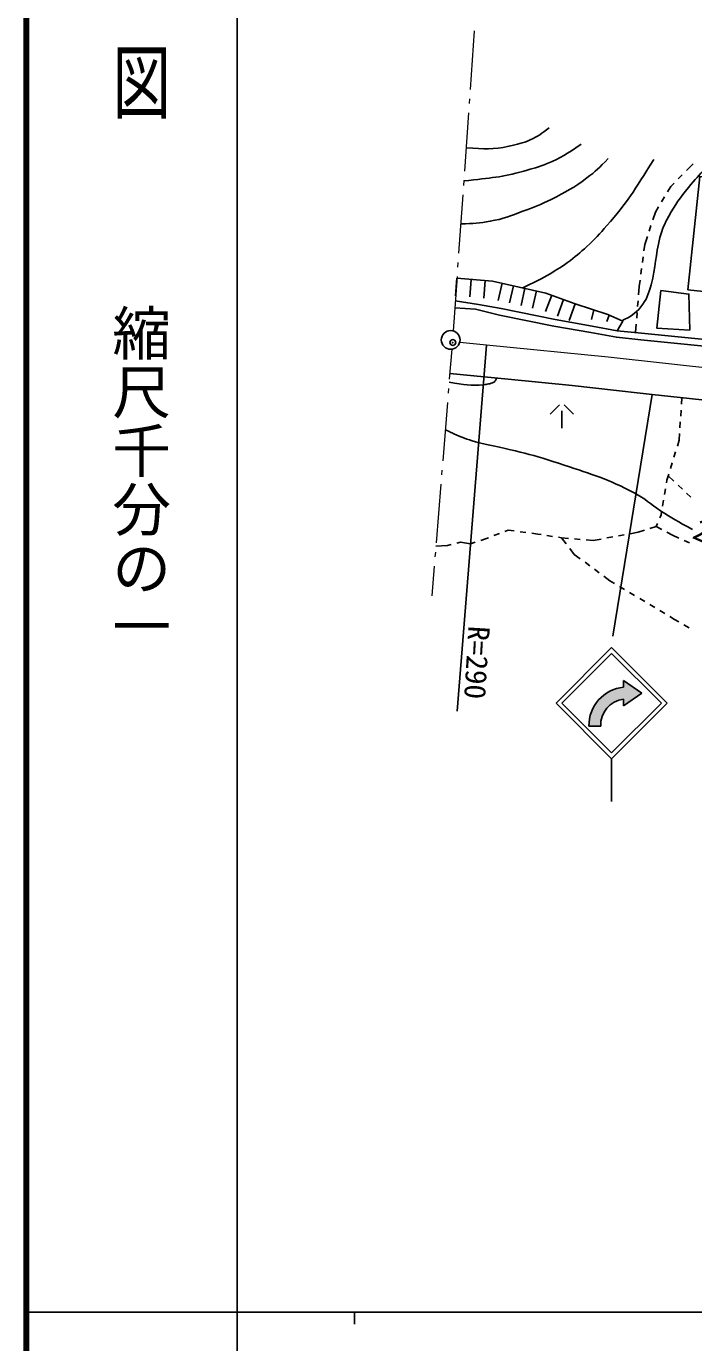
# Model space of a CAD drawing. Units: millimetres, scale not verified. Extents: x 40000 to 680000, y 20000 to 380000.
# Drawn here: x 40000 to 96958, y 202409 to 314663 of the extents above; entities that cross this region are included whole.
import ezdxf
from ezdxf.enums import TextEntityAlignment as Align

# ---------------------------------------------------------------- set-up
doc = ezdxf.new("R2010")
doc.units = ezdxf.units.MM
doc.header["$LTSCALE"] = 1000
doc.header["$PDMODE"] = 32
doc.header["$PDSIZE"] = 500
doc.linetypes.add('CHAIN', pattern=[18.5, 12, -1.5, 3.5, -1.5])
for name, color, linetype, lineweight in [('M-BGD', 7, 'Continuous', 25), ('M-BMK', 2, 'CHAIN', 13), ('M-BMK-HTXT', 7, 'Continuous', 13), ('M-BMK-SRVR', 3, 'Continuous', 25), ('M-STR-STRC', 7, 'Continuous', 25), ('M-TTL', 2, 'Continuous', 140), ('M-TTL-BAND', 7, 'Continuous', 25)]:
    doc.layers.add(name, color=color, linetype=linetype, lineweight=lineweight)
doc.layers.add('M-OTRS', color=6, linetype='Continuous')
doc.styles.add('@ＭＳ ゴシック', font='')
doc.styles.add('ＭＳ ゴシック', font='')
doc.styles.get('@ＭＳ ゴシック').set_extended_font_data('@MS Gothic')
doc.styles.get('ＭＳ ゴシック').set_extended_font_data('MS Gothic')

msp = doc.modelspace()

# ---------------------------------------------------------------- hatches: boundary and pattern name
at = {"layer": 'M-STR-STRC'}
msp.add_hatch(color=256, dxfattribs=at).paths.add_polyline_path([(88018, 254987, -0.39588), (90975, 258298), (90975, 258881), (92538, 257795), (90975, 256709), (90975, 257292, 0.38773), (89019, 254987)])

# ---------------------------------------------------------------- linework, layer by layer
at = {"layer": 'M-BGD'}
for p, q in [((95633, 301651), (95984, 302007)), ((96335, 302363), (96621, 302654)), ((96621, 302654), (96917, 302929)), ((94726, 300554), (94996, 301004)), ((94996, 301004), (95282, 301295)), ((94211, 299696), (94469, 300125)), ((93467, 298155), (93684, 298817)), ((93684, 298817), (93954, 299268)), ((93156, 297205), (93312, 297680)), ((92784, 296068), (93001, 296730)), ((92710, 295507), (92784, 296068)), ((92579, 294516), (92645, 295012)), ((76748, 293178), (76630, 291683)), ((77962, 293082), (77843, 291587)), ((79175, 292986), (79057, 291491)), ((92309, 292468), (92383, 293029)), ((92448, 293524), (92514, 294020)), ((80601, 292756), (80275, 291292)), ((81577, 292538), (81251, 291074)), ((82553, 292321), (82227, 290857)), ((83529, 292104), (83203, 290640)), ((92253, 291758), (92309, 292468)), ((84848, 291735), (84324, 290330)), ((85848, 291362), (85324, 289956)), ((86849, 290989), (86324, 289583)), ((92174, 290761), (92214, 291259)), ((88440, 290480), (88230, 289669)), ((89750, 290045), (89534, 289481)), ((92096, 289764), (92135, 290262)), ((92001, 288555), (92057, 289265)), ((95908, 282428), (95942, 282993)), ((85509, 282381), (84709, 281581)), ((85709, 281881), (85709, 280381)), ((85909, 282381), (86709, 281581)), ((95848, 281430), (95878, 281929)), ((95787, 280432), (95817, 280931)), ((95723, 279369), (95757, 279933)), ((95566, 278865), (95723, 279369)), ((94974, 276955), (95122, 277432)), ((95270, 277910), (95418, 278387)), ((94669, 275973), (94825, 276477)), ((94784, 276343), (95266, 275883)), ((94460, 274737), (94544, 275230)), ((94627, 275723), (94669, 275973)), ((95628, 275538), (95990, 275193)), ((94294, 273751), (94377, 274244)), ((96352, 274848), (96714, 274503)), ((94059, 272735), (94169, 273007)), ((94169, 273007), (94211, 273258)), ((80846, 271596), (81113, 271699)), ((81113, 271699), (81644, 271630)), ((92211, 271516), (92747, 271683)), ((93225, 271832), (93761, 271999)), ((93761, 271999), (93871, 272272)), ((94232, 271750), (93761, 271999)), ((76748, 270586), (77064, 270666)), ((77064, 270666), (77921, 270537)), ((77921, 270537), (78313, 270666)), ((78788, 270821), (79180, 270949)), ((79180, 270949), (79447, 271053)), ((79913, 271234), (80380, 271415)), ((82140, 271565), (82636, 271500)), ((83131, 271435), (83663, 271366)), ((83663, 271366), (83930, 271324)), ((84424, 271246), (84918, 271169)), ((85412, 271091), (85679, 271049)), ((85679, 271049), (86281, 270997)), ((85679, 271049), (86069, 270541)), ((86780, 270954), (87278, 270911)), ((87776, 270868), (88378, 270816)), ((88378, 270816), (89065, 270941)), ((89557, 271031), (90049, 271121)), ((90541, 271211), (91032, 271301)), ((91524, 271391), (92211, 271516)), ((95145, 271268), (94674, 271517)), ((95687, 271021), (95145, 271268)), ((96597, 270606), (96142, 270814)), ((74950, 270335), (75947, 270383)), ((75947, 270383), (76263, 270463)), ((86373, 270144), (86763, 269635)), ((86763, 269635), (87282, 269252)), ((87684, 268955), (88087, 268659)), ((88489, 268362), (88891, 268065)), ((89294, 267768), (89812, 267385)), ((89812, 267385), (90204, 267151)), ((90633, 266893), (91061, 266636)), ((91490, 266379), (91919, 266122)), ((92348, 265864), (92776, 265607)), ((93205, 265350), (93634, 265093)), ((94063, 264835), (94491, 264578)), ((94920, 264321), (95311, 264086)), ((95311, 264086), (95696, 263867)), ((96130, 263619), (96564, 263371))]:
    msp.add_line(p, q, dxfattribs=at)
for points in [[(96447, 292192), (97473, 301861), (104916, 301027), (105621, 305732), (114353, 304698), (113664, 299487), (115564, 299221), (116108, 303409), (122962, 302563), (121544, 291785), (112379, 292719), (112057, 290541)], [(94153, 292133), (93798, 288933), (96626, 288756), (96547, 291826)]]:
    msp.add_lwpolyline(points, close=True, dxfattribs=at)
for points in [[(76748, 293178), (79782, 292938), (84348, 291921), (86849, 290989)], [(76612, 291243), (78592, 290949), (80521, 290589), (85121, 289664), (88279, 289106), (90438, 288709), (92493, 288506), (101041, 287650), (106591, 287014), (111554, 286380), (117038, 285607), (119059, 285292), (130351, 283067)], [(86849, 290989), (89639, 290097), (90905, 289508), (90438, 288709)], [(76570, 290647), (78322, 290542), (80398, 290035), (85015, 289106), (88178, 288548), (90359, 288146), (92437, 287942), (100980, 287086), (106523, 286450), (111474, 285818), (116967, 284961), (118973, 284730), (130468, 282530), (160842, 276452), (165287, 275582), (173889, 273750), (183718, 271766), (202992, 268094)], [(76136, 285051), (81122, 284572), (86586, 284025), (90356, 283604), (92389, 283393), (93406, 283267), (105860, 281920), (115988, 273922), (119421, 271256), (119802, 270960), (122346, 267361), (123026, 263973)]]:
    msp.add_lwpolyline(points, dxfattribs=at)
for points, knots in [([(77529, 304289), (79185, 304223), (79796, 304121), (81193, 304437), (81918, 304601), (82338, 304680), (83014, 304989), (83690, 305298), (83940, 305488), (84622, 306006)], [0, 0, 0, 0, 1, 1, 1, 2, 2, 2, 3, 3, 3, 3]), ([(77331, 301478), (79740, 301757), (80510, 301767), (82465, 302320), (83250, 302542), (83697, 302655), (84455, 302957), (85664, 303437), (86078, 303762), (87353, 304601)], [0, 0, 0, 0, 1, 1, 1, 2, 2, 2, 3, 3, 3, 3]), ([(77074, 297813), (78230, 297842), (78618, 297864), (79588, 298040), (80710, 298244), (81312, 298493), (82382, 298889), (83342, 299244), (83888, 299435), (84796, 299907), (86027, 300547), (86753, 300874), (87844, 301731), (88600, 302324), (88879, 302574), (89665, 303384)], [0, 0, 0, 0, 1, 1, 1, 2, 2, 2, 3, 3, 3, 4, 4, 4, 5, 5, 5, 5]), ([(82366, 292363), (83373, 292835), (83667, 292968), (84462, 293426), (85157, 293828), (85547, 294058), (86198, 294529), (86874, 295018), (87229, 295326), (87849, 295885), (88561, 296529), (88901, 296951), (89542, 297666), (91346, 299679), (91805, 300589), (93562, 303302)], [0, 0, 0, 0, 1, 1, 1, 2, 2, 2, 3, 3, 3, 4, 4, 4, 5, 5, 5, 5]), ([(99647, 303967), (98130, 302665), (97588, 302261), (96528, 300932), (95801, 300021), (95386, 299501), (94836, 298474), (94471, 297794), (94273, 297397), (94074, 296652), (93662, 295107), (93768, 294162), (93315, 292628), (93084, 291847), (92968, 291359), (92449, 290732), (91948, 290127), (91581, 289932), (90826, 289545)], [0, 0, 0, 0, 1, 1, 1, 2, 2, 2, 3, 3, 3, 4, 4, 4, 5, 5, 5, 6, 6, 6, 6]), ([(76077, 284313), (77425, 284126), (77892, 283967), (79047, 284104), (79205, 284123), (79295, 284132), (79452, 284162), (79544, 284180), (79598, 284188), (79685, 284225), (79813, 284279), (79904, 284291), (79998, 284393), (80079, 284481), (80103, 284545), (80140, 284666)], [0, 0, 0, 0, 1, 1, 1, 2, 2, 2, 3, 3, 3, 4, 4, 4, 5, 5, 5, 5]), ([(75752, 280290), (76175, 280054), (76310, 279993), (76678, 279825), (77425, 279483), (77725, 279423), (78669, 279148)], [0, 0, 0, 0, 1, 1, 1, 2, 2, 2, 2]), ([(78669, 279148), (82103, 278387), (83140, 278181), (85913, 277247), (88292, 276447), (89668, 276054), (91887, 274879), (92824, 274384), (93240, 273928), (94133, 273356), (95170, 272692), (95533, 272492), (96845, 271749)], [0, 0, 0, 0, 1, 1, 1, 2, 2, 2, 3, 3, 3, 4, 4, 4, 4])]:
    msp.add_open_spline(points, degree=3, knots=knots, dxfattribs=at)
at = {"layer": 'M-BMK'}
msp.add_lwpolyline([(173629, 271490), (165082, 273389), (155020, 275416), (137972, 278977), (126441, 281310), (120325, 282596), (114837, 283407), (101287, 285180), (89648, 286454), (79275, 287479), (76989, 287703)], dxfattribs=at)
at = {"layer": 'M-BMK-HTXT'}
for p, q in [((78231, 314271), (77880, 309283)), ((77824, 308485), (77796, 308086)), ((77740, 307288), (77389, 302300)), ((77333, 301502), (77305, 301103)), ((77249, 300305), (76898, 295317)), ((76842, 294519), (76814, 294120)), ((76758, 293322), (76433, 288691)), ((76303, 287124), (76098, 284581)), ((76034, 283784), (76002, 283385)), ((75938, 282588), (75536, 277604)), ((75471, 276807), (75439, 276408)), ((75375, 275611), (74973, 270627)), ((74909, 269829), (74877, 269431)), ((74812, 268633), (74607, 266090))]:
    msp.add_line(p, q, dxfattribs=at)
at = {"layer": 'M-BMK-SRVR'}
msp.add_line((79275, 287479), (76781, 256261), dxfattribs=at)
msp.add_circle((76218, 287920), 800, dxfattribs=at)
at = {"layer": 'M-OTRS'}
msp.add_point((76401, 287700), dxfattribs=at)
at = {"layer": 'M-STR-STRC'}
for p, q in [((93406, 283267), (90044, 262654)), ((85219, 256944), (89956, 261681)), ((89956, 261681), (94694, 256944)), ((85714, 256944), (89956, 261186)), ((89956, 261186), (94199, 256944)), ((90975, 258881), (92538, 257795)), ((90975, 258881), (90975, 258298)), ((92538, 257795), (90975, 256709)), ((90975, 257292), (90975, 256709)), ((85219, 256944), (89956, 252206)), ((85714, 256944), (89956, 252701)), ((89956, 252701), (94199, 256944)), ((89956, 252206), (94694, 256944)), ((89019, 254987), (88018, 254987)), ((89956, 252206), (89956, 248571))]:
    msp.add_line(p, q, dxfattribs=at)
for radius, start, end in [(3242, 95.04416, 181.43524), (2242, 97.30386, 182.0755)]:
    msp.add_arc((91260, 255068), radius, start, end, dxfattribs=at)
at = {"layer": 'M-TTL'}
msp.add_line((40000, 380000), (40000, 20000), dxfattribs=at)
at = {"layer": 'M-TTL-BAND'}
for p, q in [((58000, 370000), (58000, 20000)), ((40000, 205000), (579000, 205000)), ((68000, 205000), (68000, 204000))]:
    msp.add_line(p, q, dxfattribs=at)

# ---------------------------------------------------------------- texts
at = {"layer": 'M-BGD', "style": 'ＭＳ ゴシック'}
msp.add_text('250', height=1833, rotation=336.214, dxfattribs=at).set_placement((96520, 270554), align=Align.BOTTOM_LEFT)
at = {"layer": 'M-BMK-SRVR', "style": 'ＭＳ ゴシック'}
msp.add_text('R=290', height=1833, rotation=266.615, dxfattribs=at).set_placement((78653, 263518), align=Align.MIDDLE_LEFT)
at = {"layer": 'M-TTL-BAND', "style": '@ＭＳ ゴシック', "width": 1.4}
msp.add_text('平  面  図', height=3666, rotation=270, dxfattribs=at).set_placement((49777, 306475), align=Align.MIDDLE_RIGHT)
at = {"layer": 'M-TTL-BAND', "style": '@ＭＳ ゴシック'}
msp.add_text('縮尺千分の一', height=3666, rotation=270, dxfattribs=at).set_placement((49777, 261030), align=Align.MIDDLE_RIGHT)

doc.saveas('drawing.dxf')
